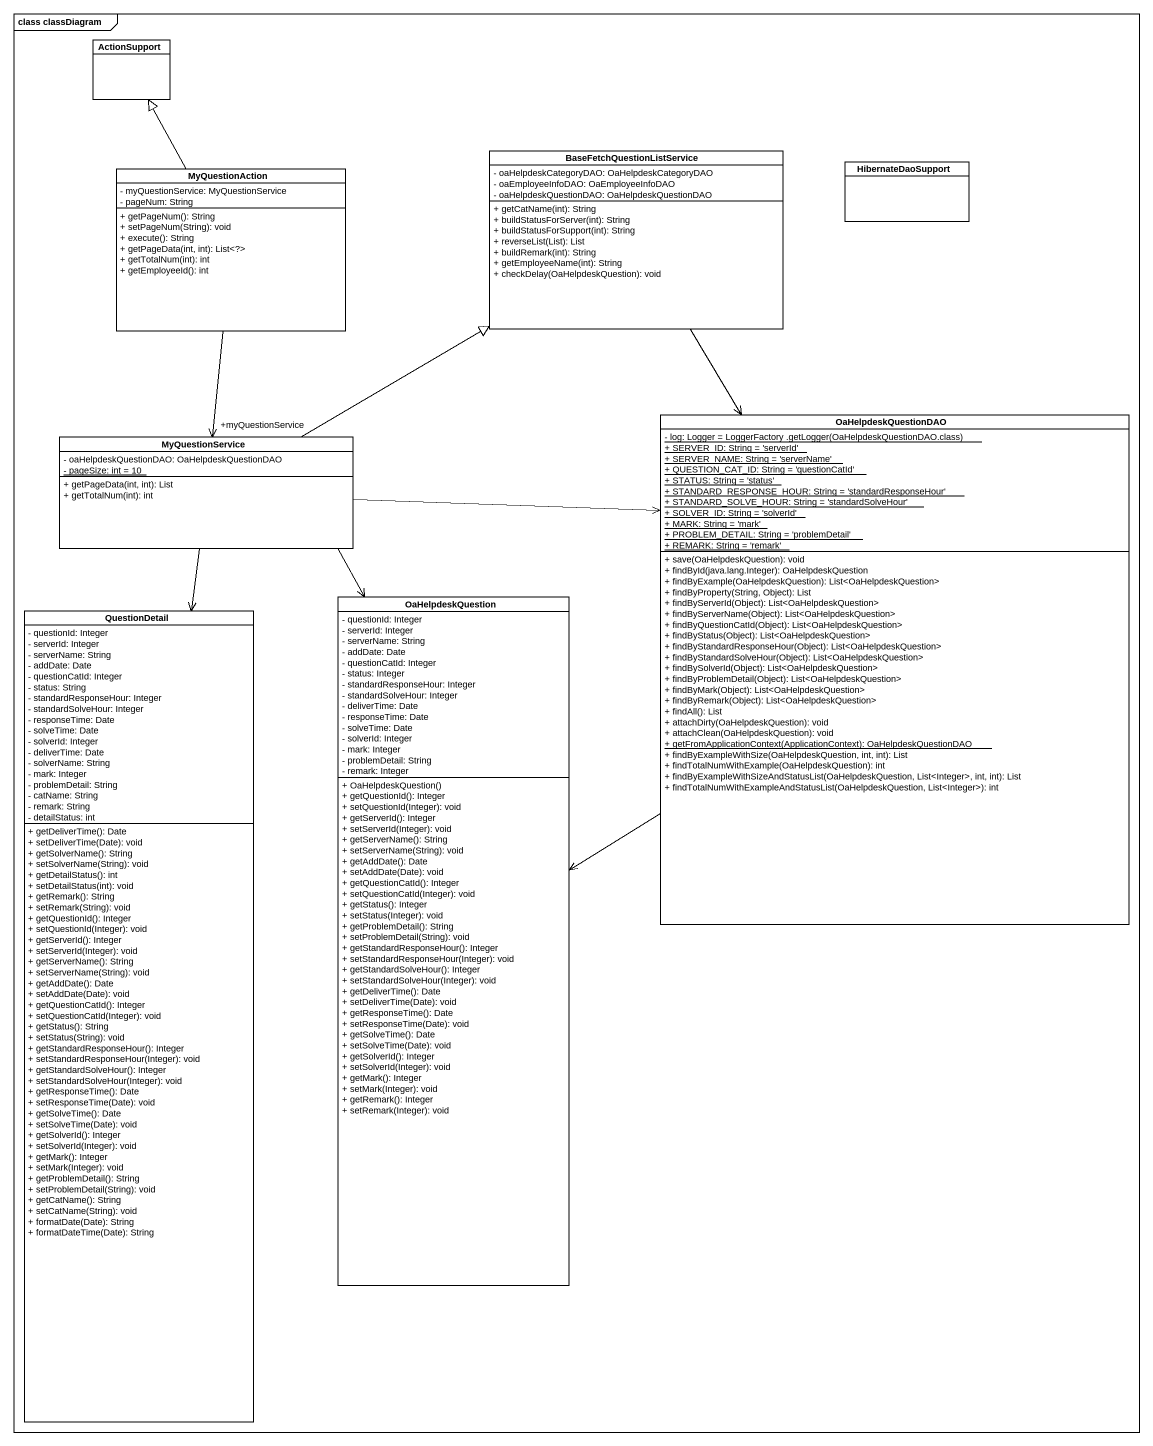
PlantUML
@startuml
mainframe class classDiagram
hide circle
hide empty members
skinparam classAttributeIconSize 0
class ActionSupport
class MyQuestionAction {
  - myQuestionService: MyQuestionService
  - pageNum: String
  + getPageNum(): String
  + setPageNum(String): void
  + execute(): String
  + getPageData(int, int): List<?>
  + getTotalNum(int): int
  + getEmployeeId(): int
}
class BaseFetchQuestionListService {
  - oaHelpdeskCategoryDAO: OaHelpdeskCategoryDAO
  - oaEmployeeInfoDAO: OaEmployeeInfoDAO
  - oaHelpdeskQuestionDAO: OaHelpdeskQuestionDAO
  + getCatName(int): String
  + buildStatusForServer(int): String
  + buildStatusForSupport(int): String
  + reverseList(List): List
  + buildRemark(int): String
  + getEmployeeName(int): String
  + checkDelay(OaHelpdeskQuestion): void
}
class HibernateDaoSupport
class OaHelpdeskQuestionDAO {
  {static} {field} - log: Logger = LoggerFactory .getLogger(OaHelpdeskQuestionDAO.class)
  {static} + SERVER_ID: String = 'serverId'
  {static} + SERVER_NAME: String = 'serverName'
  {static} + QUESTION_CAT_ID: String = 'questionCatId'
  {static} + STATUS: String = 'status'
  {static} + STANDARD_RESPONSE_HOUR: String = 'standardResponseHour'
  {static} + STANDARD_SOLVE_HOUR: String = 'standardSolveHour'
  {static} + SOLVER_ID: String = 'solverId'
  {static} + MARK: String = 'mark'
  {static} + PROBLEM_DETAIL: String = 'problemDetail'
  {static} + REMARK: String = 'remark'
  + save(OaHelpdeskQuestion): void
  + findById(java.lang.Integer): OaHelpdeskQuestion
  + findByExample(OaHelpdeskQuestion): List<OaHelpdeskQuestion>
  + findByProperty(String, Object): List
  + findByServerId(Object): List<OaHelpdeskQuestion>
  + findByServerName(Object): List<OaHelpdeskQuestion>
  + findByQuestionCatId(Object): List<OaHelpdeskQuestion>
  + findByStatus(Object): List<OaHelpdeskQuestion>
  + findByStandardResponseHour(Object): List<OaHelpdeskQuestion>
  + findByStandardSolveHour(Object): List<OaHelpdeskQuestion>
  + findBySolverId(Object): List<OaHelpdeskQuestion>
  + findByProblemDetail(Object): List<OaHelpdeskQuestion>
  + findByMark(Object): List<OaHelpdeskQuestion>
  + findByRemark(Object): List<OaHelpdeskQuestion>
  + findAll(): List
  + attachDirty(OaHelpdeskQuestion): void
  + attachClean(OaHelpdeskQuestion): void
  {static} + getFromApplicationContext(ApplicationContext): OaHelpdeskQuestionDAO
  + findByExampleWithSize(OaHelpdeskQuestion, int, int): List
  + findTotalNumWithExample(OaHelpdeskQuestion): int
  + findByExampleWithSizeAndStatusList(OaHelpdeskQuestion, List<Integer>, int, int): List
  + findTotalNumWithExampleAndStatusList(OaHelpdeskQuestion, List<Integer>): int
}
class MyQuestionService {
  - oaHelpdeskQuestionDAO: OaHelpdeskQuestionDAO
  {static} - pageSize: int = 10
  + getPageData(int, int): List
  + getTotalNum(int): int
}
class OaHelpdeskQuestion {
  - questionId: Integer
  - serverId: Integer
  - serverName: String
  - addDate: Date
  - questionCatId: Integer
  - status: Integer
  - standardResponseHour: Integer
  - standardSolveHour: Integer
  - deliverTime: Date
  - responseTime: Date
  - solveTime: Date
  - solverId: Integer
  - mark: Integer
  - problemDetail: String
  - remark: Integer
  + OaHelpdeskQuestion()
  + getQuestionId(): Integer
  + setQuestionId(Integer): void
  + getServerId(): Integer
  + setServerId(Integer): void
  + getServerName(): String
  + setServerName(String): void
  + getAddDate(): Date
  + setAddDate(Date): void
  + getQuestionCatId(): Integer
  + setQuestionCatId(Integer): void
  + getStatus(): Integer
  + setStatus(Integer): void
  + getProblemDetail(): String
  + setProblemDetail(String): void
  + getStandardResponseHour(): Integer
  + setStandardResponseHour(Integer): void
  + getStandardSolveHour(): Integer
  + setStandardSolveHour(Integer): void
  + getDeliverTime(): Date
  + setDeliverTime(Date): void
  + getResponseTime(): Date
  + setResponseTime(Date): void
  + getSolveTime(): Date
  + setSolveTime(Date): void
  + getSolverId(): Integer
  + setSolverId(Integer): void
  + getMark(): Integer
  + setMark(Integer): void
  + getRemark(): Integer
  + setRemark(Integer): void
}
class QuestionDetail {
  - questionId: Integer
  - serverId: Integer
  - serverName: String
  - addDate: Date
  - questionCatId: Integer
  - status: String
  - standardResponseHour: Integer
  - standardSolveHour: Integer
  - responseTime: Date
  - solveTime: Date
  - solverId: Integer
  - deliverTime: Date
  - solverName: String
  - mark: Integer
  - problemDetail: String
  - catName: String
  - remark: String
  - detailStatus: int
  + getDeliverTime(): Date
  + setDeliverTime(Date): void
  + getSolverName(): String
  + setSolverName(String): void
  + getDetailStatus(): int
  + setDetailStatus(int): void
  + getRemark(): String
  + setRemark(String): void
  + getQuestionId(): Integer
  + setQuestionId(Integer): void
  + getServerId(): Integer
  + setServerId(Integer): void
  + getServerName(): String
  + setServerName(String): void
  + getAddDate(): Date
  + setAddDate(Date): void
  + getQuestionCatId(): Integer
  + setQuestionCatId(Integer): void
  + getStatus(): String
  + setStatus(String): void
  + getStandardResponseHour(): Integer
  + setStandardResponseHour(Integer): void
  + getStandardSolveHour(): Integer
  + setStandardSolveHour(Integer): void
  + getResponseTime(): Date
  + setResponseTime(Date): void
  + getSolveTime(): Date
  + setSolveTime(Date): void
  + getSolverId(): Integer
  + setSolverId(Integer): void
  + getMark(): Integer
  + setMark(Integer): void
  + getProblemDetail(): String
  + setProblemDetail(String): void
  + getCatName(): String
  + setCatName(String): void
  + formatDate(Date): String
  + formatDateTime(Date): String
}
MyQuestionAction -up-|> ActionSupport
MyQuestionAction --> "+myQuestionService" MyQuestionService
BaseFetchQuestionListService --> OaHelpdeskQuestionDAO
OaHelpdeskQuestionDAO --> OaHelpdeskQuestion
MyQuestionService -right-|> BaseFetchQuestionListService
MyQuestionService -right-> OaHelpdeskQuestionDAO
MyQuestionService --> OaHelpdeskQuestion
MyQuestionService --> QuestionDetail
@enduml
